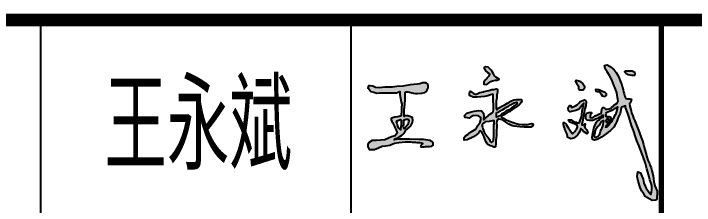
# Model space of a CAD drawing. Extents: x 4283 to 40403, y 1134 to 1764.
# Drawn here: x 4434.87 to 4461.54, y 1150.89 to 1158.42 of the extents above; entities that cross this region are included whole.
import ezdxf

# ---------------------------------------------------------------- set-up
doc = ezdxf.new("R2010")
doc.units = 0
for name, color, linetype in [('PUB_TITLE', 4, 'Continuous'), ('华泽绵阳图框', 7, 'Continuous'), ('签名图层1', 7, 'Continuous')]:
    doc.layers.add(name, color=color, linetype=linetype)
doc.styles.add('_HZTXT', font='txt.shx', dxfattribs={"width": 0.8, "bigfont": 'hztxt.shx'})

# ---------------------------------------------------------------- blocks, each defined once
blk = doc.blocks.new('bbv')
h = blk.add_hatch(color=256)
h.dxf.hatch_style = 1
h.paths.add_polyline_path([(42224.5, 21553.7), (42218.3, 21555.9), (42211.6, 21559), (42203.7, 21562.7), (42195, 21563.8), (42192.7, 21562.9), (42194.1, 21558.2), (42198.1, 21557.6), (42202.6, 21557.3), (42205.9, 21557.3), (42207.6, 21553.4), (42209.6, 21550.3), (42211.6, 21548.1), (42214.7, 21542.7), (42222.8, 21541.3), (42226.7, 21543.6), (42228.7, 21545.5), (42229, 21550)], flags=17)
h.paths.add_polyline_path([(42304.2, 21517.5), (42306.4, 21519.7), (42308.5, 21524), (42310.7, 21532.6), (42304.9, 21533.4), (42297, 21533.4), (42291.9, 21534.8), (42289.1, 21541.3), (42286.2, 21549.9), (42284, 21556.4), (42283.3, 21562.2), (42281.1, 21570.1), (42278.3, 21578.7), (42273.2, 21592.4), (42269.6, 21600.3), (42265.3, 21610.4), (42260.2, 21619), (42253.8, 21627.7), (42240.8, 21639.2), (42231.4, 21644.2), (42222.1, 21642.1), (42224.3, 21630.9), (42231.2, 21621.5), (42238.1, 21609.3), (42246.5, 21595.3), (42252.4, 21578.4), (42257.6, 21564.9), (42262.1, 21553), (42265.2, 21537.8), (42266.2, 21532.3), (42266.5, 21526.1), (42263.9, 21518.8), (42258, 21515.4), (42253.5, 21513.5), (42249.8, 21508.7), (42245.6, 21504.8), (42243.9, 21503.1), (42236.3, 21500.3), (42231, 21500), (42225.6, 21500), (42223.1, 21501.4), (42218.6, 21505), (42216.6, 21505), (42214.9, 21502.5), (42213.5, 21497.7), (42212.7, 21493.2), (42212.7, 21490.4), (42212.1, 21488.2), (42211, 21486.8), (42205.4, 21483.7), (42201.7, 21482), (42191.9, 21477.5), (42184.3, 21471), (42175.3, 21472.4), (42175, 21476.4), (42176.7, 21482.3), (42180.1, 21485.1), (42179.3, 21488.6), (42177.4, 21489.1), (42171.4, 21489.1), (42167.8, 21488), (42164.4, 21486), (42162.4, 21484.3), (42161.6, 21479.3), (42161.6, 21475), (42161.6, 21468.3), (42163, 21465.7), (42166.1, 21463.7), (42172.9, 21462.3), (42183.3, 21462.6), (42187.3, 21463.7), (42193.7, 21466.3), (42199.1, 21469.4), (42202.2, 21471.1), (42206.7, 21473.6), (42210.4, 21475.9), (42213.2, 21478.7), (42218.6, 21479.3), (42218, 21473.6), (42210.4, 21470.8), (42207.9, 21469.1), (42203.4, 21463.2), (42197.7, 21458.9), (42195.2, 21455.6), (42191.5, 21447.4), (42188.7, 21441.4), (42187.3, 21437.2), (42186.1, 21430.4), (42184.1, 21420.6), (42182.7, 21413.2), (42182.2, 21407.9), (42183, 21400.8), (42189.5, 21398), (42198.8, 21400.5), (42204.8, 21403.1), (42212.4, 21408.4), (42220.3, 21412.9), (42227.4, 21418.3), (42233.9, 21424.2), (42241.8, 21430.2), (42248.3, 21436.1), (42252.2, 21440.6), (42258.1, 21450.5), (42261.2, 21457.3), (42263.2, 21462.9), (42267.2, 21471.9), (42269.4, 21476.7), (42271.4, 21481.2), (42273.4, 21485.8), (42274.5, 21490.8), (42275.4, 21497), (42276.5, 21502.4), (42279, 21506.1), (42291.2, 21510.3), (42290.9, 21505), (42298.5, 21485.6), (42302.8, 21472.6), (42310, 21446), (42316.5, 21429.4), (42323, 21409.3), (42328, 21395.6), (42335.2, 21378.3), (42343.1, 21357.5), (42348.9, 21343.8), (42356.1, 21321.5), (42360.4, 21304.9), (42365.5, 21286.2), (42368.3, 21278.3), (42370.5, 21268.9), (42373.4, 21259.5), (42376.3, 21249.5), (42376.3, 21236.5), (42375.5, 21228.6), (42373.4, 21220.7), (42367.6, 21227.1), (42358.3, 21240.8), (42354.7, 21248), (42351.1, 21258.1), (42348.2, 21270.3), (42344.6, 21280.4), (42340.2, 21291.9), (42330.9, 21294.1), (42329.4, 21279.7), (42332.3, 21263.9), (42338.8, 21243.7), (42343.1, 21232.9), (42350.3, 21222.8), (42355.4, 21214.2), (42377.7, 21201.2), (42389.2, 21201.9), (42393.6, 21204.8), (42393.6, 21214.2), (42394.3, 21221.4), (42394.3, 21231.5), (42386.4, 21248.7), (42383.5, 21263.1), (42382, 21271.8), (42380.6, 21281.9), (42377, 21298.4), (42374.1, 21307.8), (42370.5, 21317.1), (42369.1, 21322.2), (42364, 21333), (42360.4, 21343.8), (42356.8, 21356), (42353.9, 21367.5), (42351.8, 21375.5), (42349.6, 21384.1), (42346.7, 21395.6), (42342.4, 21406.4), (42337.4, 21418.6), (42335.2, 21425.1), (42327.2, 21447), (42322.9, 21456.3), (42320.8, 21461.4), (42316.4, 21470), (42314.3, 21477.2), (42310.7, 21488), (42309.2, 21494.5), (42304.9, 21508.9)])
h.paths.add_polyline_path([(42265.7, 21505.6), (42265, 21502), (42263.6, 21496), (42261.3, 21488.8), (42259.8, 21485.4), (42257.7, 21481.5), (42255.4, 21477), (42254, 21473.6), (42252, 21470.4), (42251.6, 21469.6), (42249.4, 21466.2), (42248.2, 21463.8), (42246.4, 21460.2), (42244.2, 21457.5), (42242, 21455.1), (42240.4, 21453.1), (42238.5, 21450.4), (42237, 21448.5), (42235.8, 21446.9), (42234.5, 21445.1), (42233.3, 21443.6), (42232.3, 21442.4), (42225.4, 21440.2), (42226.2, 21443.2), (42228.4, 21446.5), (42235.6, 21452.4), (42238.5, 21456.2), (42241, 21460.3), (42242.8, 21463.4), (42243.3, 21466.2), (42243.2, 21468.9), (42242.9, 21470.9), (42241.7, 21473.1), (42239.9, 21474.3), (42237.2, 21475.1), (42235.1, 21475.5), (42231.3, 21475.5), (42228.2, 21475.7), (42227.1, 21475.9), (42226.5, 21479.8), (42225.2, 21484.9), (42226.8, 21485.9), (42233.5, 21489.2), (42238.6, 21491.4), (42245.9, 21495.3), (42250.7, 21498.2), (42254.2, 21500.1), (42257.3, 21501.8), (42260.2, 21504), (42262.6, 21505.4), (42265, 21506.6)], flags=16)
h.paths.add_polyline_path([(42236, 21467.3), (42237.2, 21465.8), (42236.9, 21464.3), (42236.4, 21462.1), (42235.6, 21460.9), (42234.1, 21458.9), (42233.2, 21457.6), (42231.8, 21456.9), (42229.7, 21455.8), (42228.5, 21456), (42227.2, 21458), (42227.2, 21459.6), (42227.1, 21461.6), (42228.1, 21463.8), (42228.7, 21465.7), (42230.1, 21466.4), (42232.2, 21467.6), (42234.2, 21467.9)], flags=16)
h.paths.add_polyline_path([(42219.8, 21461.5), (42219.2, 21456.1), (42218.4, 21449.3), (42216.6, 21443.9), (42215.1, 21438.8), (42213.1, 21436), (42211.4, 21433.1), (42210.5, 21429.9), (42209.5, 21426.2), (42208.4, 21422.2), (42207.5, 21418.8), (42205.6, 21415.9), (42203.7, 21413.5), (42201.3, 21410.9), (42197.6, 21408.4), (42192.3, 21407.6), (42189.4, 21408.5), (42188.4, 21410), (42188.2, 21411.9), (42188.8, 21416.1), (42189.4, 21419.1), (42190.4, 21422.5), (42190.8, 21426.1), (42191.6, 21429.5), (42192.7, 21432.4), (42195.6, 21436), (42198.1, 21439.5), (42200.6, 21442.5), (42202.5, 21444.5), (42204.6, 21446.4), (42205.9, 21448.5), (42207.4, 21450.8), (42208.3, 21452.9), (42208.9, 21454.7), (42209.7, 21455.5), (42211.3, 21456.9), (42213.6, 21459), (42217.4, 21461.2), (42217.4, 21461.5), (42219, 21462.2)], flags=16)
h.paths.add_polyline_path([(42322.7, 21615.4), (42321.3, 21619.7), (42316.8, 21621.6), (42312.8, 21623.4), (42303.8, 21623.6), (42299.9, 21623.7), (42294.9, 21623.8), (42289.8, 21623.9), (42287.3, 21621.8), (42289.3, 21619.3), (42292.3, 21617.4), (42299, 21612.7), (42305, 21611.6), (42311.1, 21610.4), (42317.8, 21610.4), (42321.6, 21610.5)], flags=17)
h = blk.add_hatch(color=256)
h.dxf.hatch_style = 1
h.paths.add_polyline_path([(41536.6, 21388.2), (41550.7, 21390), (41572.2, 21392.8), (41585.6, 21392.7), (41590.5, 21392.7), (41594.9, 21392.1), (41601.7, 21391.4), (41604.8, 21391.1), (41609.2, 21390.7), (41613.6, 21390.5), (41618.4, 21390.2), (41623.9, 21389.6), (41627.6, 21388.7), (41628.3, 21387.3), (41627.3, 21385.5), (41624.6, 21383.2), (41622.2, 21380.9), (41622.2, 21376.5), (41626.2, 21376.2), (41633.8, 21376.8), (41637.5, 21376.9), (41644, 21377.7), (41651.2, 21377.7), (41658.8, 21378.2), (41662.5, 21381.5), (41663.3, 21387.8), (41659.5, 21392.7), (41651.8, 21397.4), (41631.4, 21400), (41616.5, 21400.8), (41585.8, 21401.8), (41569.4, 21401.8), (41561, 21401.8), (41546.2, 21401.1), (41535.5, 21398.7), (41538.1, 21402.8), (41548.4, 21406.2), (41554, 21409.8), (41559.2, 21413.9), (41563.7, 21417), (41569.1, 21422.5), (41571.2, 21427), (41574.1, 21430.4), (41578.4, 21433.8), (41586.9, 21441.5), (41590, 21444.8), (41595.4, 21455.5), (41596.7, 21462.8), (41595.1, 21472), (41580.8, 21477.5), (41570.4, 21477.9), (41568.6, 21475.9), (41568.4, 21484.1), (41568.2, 21489), (41568.2, 21495.1), (41568.2, 21500.2), (41569.1, 21504.1), (41569.6, 21507.5), (41570.9, 21515.2), (41570.9, 21519.6), (41571.8, 21526.5), (41571.8, 21535), (41571.8, 21542), (41571.8, 21548.1), (41571.8, 21554.3), (41575.3, 21555.8), (41580, 21555.8), (41585.6, 21554.8), (41593.1, 21552.8), (41599.2, 21551.5), (41605.7, 21550.7), (41611.8, 21550.7), (41625.5, 21551.8), (41635.8, 21554.4), (41638.8, 21556.6), (41641.2, 21559.5), (41643.3, 21562.9), (41646.3, 21569.7), (41647, 21575.8), (41646, 21581), (41639.9, 21585.4), (41628.8, 21585.4), (41619.1, 21582.8), (41610.6, 21581.2), (41587.9, 21578.5), (41575.8, 21576.9), (41564.2, 21575.1), (41544.4, 21573.2), (41536.5, 21572.3), (41529.6, 21571.7), (41515.9, 21571.4), (41504.8, 21571), (41487.3, 21569.4), (41475.2, 21570.5), (41470.2, 21572.5), (41466.2, 21574.1), (41457.6, 21575.6), (41451.4, 21575.6), (41450, 21568.4), (41452.8, 21565.5), (41459, 21557.7), (41469.2, 21554.6), (41479.5, 21551.4), (41488.6, 21552.7), (41498.8, 21552.7), (41512, 21552.7), (41522.4, 21552.7), (41531.3, 21552.7), (41535.9, 21552.7), (41543.5, 21553.3), (41554.1, 21557.1), (41554.4, 21547), (41559, 21522.9), (41560.5, 21515.6), (41559.9, 21504.2), (41559.7, 21499), (41559.6, 21496.7), (41559.5, 21494.2), (41559.4, 21491.8), (41559.2, 21488.2), (41559, 21483.8), (41558.9, 21480.4), (41558.8, 21478.1), (41551.5, 21475.2), (41546.7, 21474.4), (41537.8, 21472.8), (41529.8, 21471.4), (41525.5, 21469.3), (41525.5, 21464.9), (41528.5, 21459.4), (41530.7, 21455.6), (41536.6, 21443), (41539.4, 21436.9), (41542.2, 21430.8), (41544.6, 21425.6), (41545.6, 21423.5), (41542.9, 21418.7), (41538.9, 21411.8), (41526.7, 21409.3), (41517.3, 21404.6), (41505.4, 21398.7), (41477.1, 21397.3), (41463.7, 21396.7), (41451.5, 21389.3), (41450, 21384.3), (41449.7, 21376.2), (41453.6, 21367.9), (41471.4, 21367.1), (41484.9, 21373.1), (41496.1, 21378), (41507.6, 21379.6), (41521.9, 21381.6)])
h.paths.add_polyline_path([(41548.4, 21438.8), (41546.8, 21444.1), (41545.3, 21448.9), (41543.9, 21453.6), (41542.2, 21459.1), (41542.5, 21459.6), (41543.4, 21460.5), (41547.1, 21461.8), (41550.4, 21462.8), (41552.8, 21463.9), (41555.8, 21464.4), (41558, 21463.7), (41560, 21462.7), (41560, 21461.5), (41560, 21459.9), (41560, 21457.7), (41560, 21455.3), (41560, 21453.6), (41560, 21451.6), (41559.4, 21449.3), (41559.5, 21448.2), (41559.7, 21446.3), (41559, 21442.6), (41558.5, 21439.9), (41557.8, 21436.1), (41557, 21431.5), (41554.5, 21433.6)], flags=16)
h.paths.add_polyline_path([(41566.9, 21435.9), (41565.9, 21438.5), (41565.3, 21444.1), (41565.8, 21448.9), (41565.8, 21452), (41565.6, 21456.6), (41565.8, 21463.2), (41568.1, 21463.7), (41569.1, 21463.7), (41569.9, 21464.1), (41571.9, 21464.4), (41574.4, 21465.4), (41576.5, 21466), (41580.6, 21465.9), (41583.7, 21464.9), (41584.1, 21461.1), (41583.9, 21458.5), (41582.6, 21453.8), (41582.6, 21452.5), (41580.3, 21449.7), (41578.6, 21446.9), (41577, 21444.5), (41573, 21441), (41570.9, 21437.9), (41568.9, 21436.1)], flags=16)
h.paths.add_polyline_path([(41827.2, 21486.8), (41820.3, 21493.7), (41811.7, 21495.3), (41796.8, 21493.4), (41784, 21489.4), (41773, 21486.5), (41765.6, 21479.3), (41767.4, 21471.8), (41780, 21470.2), (41785.3, 21472.9), (41792, 21478.2), (41800.2, 21479), (41810.7, 21477.2), (41818.7, 21472.1), (41818.4, 21464.1), (41816.5, 21456.9), (41812.5, 21450.2), (41808.8, 21446), (41806.4, 21441.7), (41802.9, 21435.6), (41787, 21425.3), (41780.4, 21421.6), (41777.4, 21417.6), (41768.9, 21412), (41764.3, 21406.4), (41764.1, 21398.1), (41774.2, 21399.7), (41794.8, 21408.5), (41805.4, 21417), (41810.5, 21421), (41812.9, 21424.8), (41815, 21427.7), (41817.4, 21428.5), (41820.6, 21426.1), (41824.9, 21418.1), (41827.3, 21413), (41829.5, 21408.5), (41831.9, 21402.4), (41835.1, 21393.8), (41838, 21388.8), (41840.7, 21385.3), (41843.1, 21383.2), (41847.1, 21381.3), (41850.3, 21379.7), (41854.8, 21378.4), (41861.2, 21375.7), (41864.1, 21375.4), (41866, 21376.8), (41866.8, 21379.2), (41867.6, 21383.7), (41867.6, 21390.1), (41867.9, 21398.1), (41868.4, 21403.7), (41869.2, 21414.9), (41869.7, 21421.8), (41870.8, 21448.6), (41870, 21453.8), (41870.3, 21460.6), (41872.5, 21465.3), (41876, 21467.3), (41878.7, 21467.3), (41889.2, 21464.1), (41895.7, 21460.1), (41899.7, 21457.3), (41910, 21450.6), (41919.2, 21446.5), (41927.5, 21444.1), (41946.1, 21442.1), (41960.1, 21440.6), (41972.1, 21440.8), (41981.3, 21441.1), (41987.3, 21443.9), (41989.1, 21448.8), (41988.4, 21451.6), (41985.3, 21453), (41980.1, 21452), (41974.9, 21450.5), (41970.8, 21449.8), (41962.4, 21449.3), (41957.2, 21449), (41952.5, 21449.5), (41943.3, 21450), (41940.5, 21450.5), (41933.7, 21452.3), (41930.3, 21453.6), (41923.8, 21456.1), (41921, 21457), (41915.5, 21458.8), (41912.2, 21460), (41908.8, 21461.8), (41901.3, 21465.1), (41897.3, 21466.8), (41893, 21469.6), (41885.8, 21473.5), (41886.3, 21476), (41887.6, 21477.3), (41892.3, 21480.1), (41903.3, 21487.1), (41913, 21492.3), (41921.2, 21498), (41929.5, 21503.6), (41936.3, 21508), (41942.5, 21512.8), (41946.7, 21516.8), (41950.4, 21520.8), (41951.9, 21526.2), (41950, 21531), (41941.8, 21531.5), (41935, 21531.5), (41926.5, 21529.5), (41917, 21526), (41912.8, 21523.8), (41905.3, 21519.5), (41899.8, 21516.2), (41894.6, 21513), (41889.1, 21510.5), (41885.3, 21508.3), (41883.6, 21507.6), (41879.6, 21505.3), (41875.5, 21502.3), (41870.8, 21497.3), (41868.6, 21502.5), (41868.4, 21506), (41868.4, 21511.7), (41868.4, 21519.2), (41868.9, 21526), (41869.4, 21530.2), (41870.4, 21537.7), (41870.7, 21545.1), (41871.7, 21550.2), (41873.3, 21555.2), (41873.4, 21560.1), (41872.6, 21564.4), (41869.1, 21565.6), (41861.4, 21563.9), (41854.4, 21563.6), (41844.7, 21560.9), (41838.7, 21559.1), (41829.4, 21556.9), (41827.2, 21556.6), (41822, 21555.2), (41815.7, 21553.4), (41809, 21551.2), (41803.5, 21548.7), (41800.3, 21548.1), (41794.8, 21550.6), (41789.3, 21555.3), (41787.1, 21557.5), (41784.2, 21558), (41782.9, 21556.1), (41781.6, 21550.2), (41781.8, 21544.6), (41793.6, 21538.5), (41806.4, 21538.5), (41830.9, 21541.2), (41841.3, 21542.8), (41849.6, 21546), (41858.2, 21548.4), (41858.7, 21546.5), (41858.7, 21535.6), (41859.2, 21524.6), (41860, 21517.4), (41860, 21507.6), (41860, 21496.9), (41859.2, 21491), (41855.5, 21487.6), (41849.6, 21484.1), (41844, 21478.8), (41835.2, 21471.6), (41828, 21464.4), (41827.7, 21467), (41828.5, 21476.6)])
h.paths.add_polyline_path([(41832.9, 21458), (41846, 21459.1), (41850.8, 21460.1), (41855.9, 21461.5), (41859, 21461.5), (41861.6, 21461.1), (41862.6, 21457.4), (41862.5, 21453.2), (41862.1, 21450.1), (41861.5, 21447.4), (41860.6, 21440.1), (41860.6, 21435.6), (41860.6, 21430), (41860.6, 21423.5), (41860.6, 21418.5), (41860.5, 21414.8), (41860.5, 21412.5), (41860.5, 21408.3), (41860.2, 21402.8), (41859.8, 21398.8), (41858.8, 21395), (41857.6, 21393.3), (41855, 21391.9), (41853.2, 21391.5), (41852, 21391.7), (41850, 21393.9), (41847.9, 21397.1), (41846.4, 21400), (41844.2, 21403.8), (41842, 21407.2), (41837.9, 21411.4), (41836.5, 21413.7), (41834.5, 21416.1), (41832.3, 21418.2), (41831.2, 21420.3), (41830.1, 21422.5), (41828.5, 21426.4), (41827.5, 21429.7), (41826.8, 21432.7), (41825.5, 21436.8), (41824.5, 21440.4), (41823.1, 21443.6), (41823.4, 21448.2), (41825.8, 21452.6), (41827.6, 21453.8), (41831.9, 21456.6)], flags=16)
h.paths.add_polyline_path([(41869.2, 21486.5), (41871.3, 21489.1), (41874.7, 21489.7), (41876.8, 21490.9), (41879.7, 21492.6), (41883, 21494.5), (41886.5, 21496.5), (41889.9, 21498.5), (41895.7, 21501.9), (41899.8, 21505.4), (41908.5, 21509.7), (41915.5, 21513.2), (41923, 21517.6), (41927.4, 21520.2), (41931.8, 21521.3), (41936, 21522.3), (41936.5, 21519.9), (41937.2, 21517.2), (41933.8, 21514.3), (41930.2, 21511.7), (41926, 21509.4), (41922.7, 21507.5), (41919.2, 21504.3), (41916.4, 21501.8), (41913, 21498.6), (41907.5, 21496.4), (41901.1, 21493.8), (41898.1, 21490.9), (41894.5, 21487.5), (41890, 21485.8), (41886.8, 21484.5), (41883.7, 21480.7), (41880.1, 21477.9), (41876, 21475.8), (41872.2, 21473.9), (41870.2, 21472.8), (41869.8, 21479.4), (41869.5, 21482.4)], flags=16)
h.paths.add_polyline_path([(41867.1, 21603.9), (41863.6, 21607.9), (41859.7, 21615.2), (41856.7, 21620.9), (41852.3, 21627.3), (41842.1, 21637.1), (41835, 21638), (41829.5, 21636.1), (41829.6, 21634), (41831.5, 21629.8), (41833.8, 21624.7), (41840.3, 21619.7), (41845.9, 21615.7), (41847.1, 21614), (41846.4, 21610.4), (41844.6, 21607.2), (41841.4, 21603.9), (41838.4, 21600.6), (41836.9, 21598.9), (41833.8, 21595.3), (41830.8, 21591.1), (41828.8, 21587.3), (41828.1, 21581.3), (41838.1, 21579.6), (41843.8, 21584.5), (41847.9, 21587.9), (41850.9, 21590.4), (41856.4, 21592.3), (41866.2, 21593.9), (41871.4, 21594.3), (41878.4, 21597.4)])
h.paths.add_polyline_path([(42157.7, 21572.6), (42156.2, 21575.4), (42154.7, 21578.2), (42153.4, 21580.6), (42152.3, 21582.7), (42148.9, 21585.8), (42144.9, 21589.1), (42138.8, 21591.5), (42130.9, 21592.7), (42126.3, 21591.7), (42131, 21584.5), (42135.4, 21577.7), (42137.5, 21574.5), (42136.9, 21566.9), (42140.8, 21562.7), (42152.2, 21562.4), (42156.4, 21567.2), (42158.2, 21569.3)])
h.paths.add_polyline_path([(42148.9, 21512.3), (42150.8, 21515.1), (42155.3, 21519.6), (42153.9, 21514), (42153.4, 21508.1), (42151.7, 21503.3), (42150.8, 21498.9), (42149.7, 21492.4), (42148, 21480.6), (42147.5, 21474.2), (42145, 21468), (42143, 21461.9), (42140.2, 21456.3), (42137.4, 21454.9), (42132.9, 21455.2), (42129.8, 21456.6), (42124.2, 21458.5), (42118, 21461.6), (42113.8, 21464.1), (42108.8, 21465), (42104.3, 21465), (42106.3, 21460.5), (42110.5, 21457.4), (42120.3, 21452.9), (42127.6, 21450.7), (42132.9, 21446.7), (42134.3, 21441.7), (42133.5, 21438.1), (42131.2, 21433.3), (42128.1, 21429.4), (42125.6, 21426.9), (42118.3, 21418.5), (42115.8, 21421.5), (42114.7, 21423.2), (42112.4, 21426.3), (42108.2, 21433), (42104.6, 21437.5), (42097.3, 21449.3), (42096.5, 21451.5), (42089.5, 21455.4), (42088.1, 21455.4), (42088.6, 21449), (42090.6, 21441.7), (42092.3, 21435.8), (42092.8, 21432.2), (42094.8, 21429.1), (42099.3, 21419.9), (42100.7, 21414.8), (42102.6, 21407), (42112.7, 21402.5), (42120.8, 21404.2), (42129, 21410.6), (42134, 21414.5), (42138.5, 21420.7), (42141.9, 21426.3), (42144.7, 21435.8), (42148.9, 21431.9), (42153.6, 21426.3), (42165.7, 21419), (42167.1, 21419.6), (42167.4, 21423.8), (42164, 21432.5), (42159.5, 21437.5), (42157, 21442), (42158.7, 21449), (42158.7, 21451), (42155.6, 21449.8), (42153.1, 21447.6), (42148, 21447.9), (42147.8, 21450.1), (42149.2, 21455.2), (42150, 21458), (42151.4, 21465.5), (42152.5, 21470.3), (42153.9, 21478.4), (42155, 21484.8), (42155.6, 21488.8), (42157, 21495.8), (42158.4, 21500.5), (42159, 21503.3), (42160.1, 21507.5), (42160.9, 21510.3), (42161.5, 21514.3), (42162.3, 21519.6), (42162.3, 21522.9), (42161.2, 21528.3), (42157.3, 21529.9), (42153.4, 21529.4), (42146.1, 21526), (42143, 21524.1), (42139.1, 21520.7), (42136.5, 21517.3), (42133.5, 21513.7), (42127.1, 21510.4), (42121.7, 21507.8), (42117.5, 21505.8), (42114.7, 21504.7), (42111.6, 21512.5), (42107.7, 21510.9), (42105.2, 21507.3), (42103.2, 21501.9), (42104.9, 21495.5), (42109.9, 21491), (42118.6, 21492.7), (42128.4, 21495.2), (42136.8, 21498.6), (42140.7, 21501.9), (42145.2, 21507)])
for points in [[(42180.1, 21485.1), (42176.7, 21482.3), (42175, 21476.4), (42175.3, 21472.4), (42184.3, 21471), (42191.9, 21477.5), (42201.7, 21482), (42205.4, 21483.7), (42211, 21486.8), (42212.1, 21488.2), (42212.7, 21490.4), (42212.7, 21493.2), (42213.5, 21497.7), (42214.9, 21502.5), (42216.6, 21505), (42218.6, 21505), (42223.1, 21501.4), (42225.6, 21500), (42231, 21500), (42236.3, 21500.3), (42243.9, 21503.1), (42245.6, 21504.8), (42249.8, 21508.7), (42253.5, 21513.5), (42258, 21515.4), (42263.9, 21518.8), (42266.5, 21526.1), (42266.2, 21532.3), (42265.2, 21537.8), (42262.1, 21553), (42257.6, 21564.9), (42252.4, 21578.4), (42246.5, 21595.3), (42238.1, 21609.3), (42231.2, 21621.5), (42224.3, 21630.9), (42222.1, 21642.1), (42231.4, 21644.2), (42240.8, 21639.2), (42253.8, 21627.7), (42260.2, 21619), (42265.3, 21610.4), (42269.6, 21600.3), (42273.2, 21592.4), (42278.3, 21578.7), (42281.1, 21570.1), (42283.3, 21562.2), (42284, 21556.4), (42286.2, 21549.9), (42289.1, 21541.3), (42291.9, 21534.8), (42297, 21533.4), (42304.9, 21533.4), (42310.7, 21532.6), (42308.5, 21524), (42306.4, 21519.7), (42304.2, 21517.5), (42304.9, 21508.9), (42309.2, 21494.5), (42310.7, 21488), (42314.3, 21477.2), (42316.4, 21470), (42320.8, 21461.4), (42322.9, 21456.3), (42327.2, 21447), (42335.2, 21425.1), (42337.4, 21418.6), (42342.4, 21406.4), (42346.7, 21395.6), (42349.6, 21384.1), (42351.8, 21375.5), (42353.9, 21367.5), (42356.8, 21356), (42360.4, 21343.8), (42364, 21333), (42369.1, 21322.2), (42370.5, 21317.1), (42374.1, 21307.8), (42377, 21298.4), (42380.6, 21281.9), (42382, 21271.8), (42383.5, 21263.1), (42386.4, 21248.7), (42394.3, 21231.5), (42394.3, 21221.4), (42393.6, 21214.2), (42393.6, 21204.8), (42389.2, 21201.9), (42377.7, 21201.2), (42355.4, 21214.2), (42350.3, 21222.8), (42343.1, 21232.9), (42338.8, 21243.7), (42332.3, 21263.9), (42329.4, 21279.7), (42330.9, 21294.1), (42340.2, 21291.9), (42344.6, 21280.4), (42348.2, 21270.3), (42351.1, 21258.1), (42354.7, 21248), (42358.3, 21240.8), (42367.6, 21227.1), (42373.4, 21220.7), (42375.5, 21228.6), (42376.3, 21236.5), (42376.3, 21249.5), (42373.4, 21259.5), (42370.5, 21268.9), (42368.3, 21278.3), (42365.5, 21286.2), (42360.4, 21304.9), (42356.1, 21321.5), (42348.9, 21343.8), (42343.1, 21357.5), (42335.2, 21378.3), (42328, 21395.6), (42323, 21409.3), (42316.5, 21429.4), (42310, 21446), (42302.8, 21472.6), (42298.5, 21485.6), (42290.9, 21505), (42291.2, 21510.3), (42279, 21506.1), (42276.5, 21502.4), (42275.4, 21497), (42274.5, 21490.8), (42273.4, 21485.8), (42271.4, 21481.2), (42269.4, 21476.7), (42267.2, 21471.9), (42263.2, 21462.9), (42261.2, 21457.3), (42258.1, 21450.5), (42252.2, 21440.6), (42248.3, 21436.1), (42241.8, 21430.2), (42233.9, 21424.2), (42227.4, 21418.3), (42220.3, 21412.9), (42212.4, 21408.4), (42204.8, 21403.1), (42198.8, 21400.5), (42189.5, 21398), (42183, 21400.8), (42182.2, 21407.9), (42182.7, 21413.2), (42184.1, 21420.6), (42186.1, 21430.4), (42187.3, 21437.2), (42188.7, 21441.4), (42191.5, 21447.4), (42195.2, 21455.6), (42197.7, 21458.9), (42203.4, 21463.2), (42207.9, 21469.1), (42210.4, 21470.8), (42218, 21473.6), (42218.6, 21479.3), (42213.2, 21478.7), (42210.4, 21475.9), (42206.7, 21473.6), (42202.2, 21471.1), (42199.1, 21469.4), (42193.7, 21466.3), (42187.3, 21463.7), (42183.3, 21462.6), (42172.9, 21462.3), (42166.1, 21463.7), (42163, 21465.7), (42161.6, 21468.3), (42161.6, 21475), (42161.6, 21479.3), (42162.4, 21484.3), (42164.4, 21486), (42167.8, 21488), (42171.4, 21489.1), (42177.4, 21489.1), (42179.3, 21488.6), (42180.1, 21485.1)], [(41831.5, 21629.8), (41833.8, 21624.7), (41840.3, 21619.7), (41845.9, 21615.7), (41847.1, 21614), (41846.4, 21610.4), (41844.6, 21607.2), (41841.4, 21603.9), (41838.4, 21600.6), (41836.9, 21598.9), (41833.8, 21595.3), (41830.8, 21591.1), (41828.8, 21587.3), (41828.1, 21581.3), (41838.1, 21579.6), (41843.8, 21584.5), (41847.9, 21587.9), (41850.9, 21590.4), (41856.4, 21592.3), (41866.2, 21593.9), (41871.4, 21594.3), (41878.4, 21597.4), (41867.1, 21603.9), (41863.6, 21607.9), (41859.7, 21615.2), (41856.7, 21620.9), (41852.3, 21627.3), (41842.1, 21637.1), (41835, 21638), (41829.5, 21636.1), (41829.6, 21634), (41831.5, 21629.8)], [(42292.3, 21617.4), (42299, 21612.7), (42305, 21611.6), (42311.1, 21610.4), (42317.8, 21610.4), (42321.6, 21610.5), (42322.7, 21615.4), (42321.3, 21619.7), (42316.8, 21621.6), (42312.8, 21623.4), (42303.8, 21623.6), (42299.9, 21623.7), (42294.9, 21623.8), (42289.8, 21623.9), (42287.3, 21621.8), (42289.3, 21619.3), (42292.3, 21617.4)], [(41452.8, 21565.5), (41459, 21557.7), (41469.2, 21554.6), (41479.5, 21551.4), (41488.6, 21552.7), (41498.8, 21552.7), (41512, 21552.7), (41522.4, 21552.7), (41531.3, 21552.7), (41535.9, 21552.7), (41543.5, 21553.3), (41554.1, 21557.1), (41554.4, 21547), (41559, 21522.9), (41560.5, 21515.6), (41559.9, 21504.2), (41559.7, 21499), (41559.6, 21496.7), (41559.5, 21494.2), (41559.4, 21491.8), (41559.2, 21488.2), (41559, 21483.8), (41558.9, 21480.4), (41558.8, 21478.1), (41558.8, 21478.1), (41551.5, 21475.2), (41546.7, 21474.4), (41537.8, 21472.8), (41529.8, 21471.4), (41525.5, 21469.3), (41525.5, 21464.9), (41528.5, 21459.4), (41530.7, 21455.6), (41536.6, 21443), (41539.4, 21436.9), (41539.4, 21436.9), (41542.2, 21430.8), (41544.6, 21425.6), (41545.6, 21423.5), (41545.6, 21423.5), (41542.9, 21418.7), (41538.9, 21411.8), (41526.7, 21409.3), (41517.3, 21404.6), (41505.4, 21398.7), (41477.1, 21397.3), (41463.7, 21396.7), (41451.5, 21389.3), (41450, 21384.3), (41449.7, 21376.2), (41453.6, 21367.9), (41471.4, 21367.1), (41484.9, 21373.1), (41496.1, 21378), (41507.6, 21379.6), (41521.9, 21381.6), (41536.6, 21388.2), (41550.7, 21390), (41572.2, 21392.8), (41585.6, 21392.7), (41590.5, 21392.7), (41594.9, 21392.1), (41601.7, 21391.4), (41604.8, 21391.1), (41609.2, 21390.7), (41613.6, 21390.5), (41618.4, 21390.2), (41623.9, 21389.6), (41627.6, 21388.7), (41628.3, 21387.3), (41627.3, 21385.5), (41624.6, 21383.2), (41622.2, 21380.9), (41622.2, 21376.5), (41626.2, 21376.2), (41633.8, 21376.8), (41637.5, 21376.9), (41644, 21377.7), (41651.2, 21377.7), (41658.8, 21378.2), (41662.5, 21381.5), (41663.3, 21387.8), (41659.5, 21392.7), (41651.8, 21397.4), (41631.4, 21400), (41616.5, 21400.8), (41585.8, 21401.8), (41569.4, 21401.8), (41561, 21401.8), (41546.2, 21401.1), (41535.5, 21398.7), (41538.1, 21402.8), (41548.4, 21406.2), (41554, 21409.8), (41559.2, 21413.9), (41563.7, 21417), (41569.1, 21422.5), (41571.2, 21427), (41574.1, 21430.4), (41578.4, 21433.8), (41586.9, 21441.5), (41590, 21444.8), (41595.4, 21455.5), (41596.7, 21462.8), (41595.1, 21472), (41580.8, 21477.5), (41570.4, 21477.9), (41568.6, 21475.9), (41568.4, 21484.1), (41568.2, 21489), (41568.2, 21495.1), (41568.2, 21500.2), (41569.1, 21504.1), (41569.6, 21507.5), (41570.9, 21515.2), (41570.9, 21519.6), (41571.8, 21526.5), (41571.8, 21535), (41571.8, 21542), (41571.8, 21548.1), (41571.8, 21554.3), (41575.3, 21555.8), (41580, 21555.8), (41585.6, 21554.8), (41593.1, 21552.8), (41599.2, 21551.5), (41605.7, 21550.7), (41611.8, 21550.7), (41625.5, 21551.8), (41635.8, 21554.4), (41638.8, 21556.6), (41641.2, 21559.5), (41643.3, 21562.9), (41646.3, 21569.7), (41647, 21575.8), (41646, 21581), (41639.9, 21585.4), (41628.8, 21585.4), (41619.1, 21582.8), (41610.6, 21581.2), (41587.9, 21578.5), (41575.8, 21576.9), (41564.2, 21575.1), (41544.4, 21573.2), (41536.5, 21572.3), (41529.6, 21571.7), (41515.9, 21571.4), (41504.8, 21571), (41487.3, 21569.4), (41475.2, 21570.5), (41470.2, 21572.5), (41466.2, 21574.1), (41457.6, 21575.6), (41451.4, 21575.6), (41450, 21568.4), (41452.8, 21565.5)], [(42126.3, 21591.7), (42131, 21584.5), (42135.4, 21577.7), (42137.5, 21574.5), (42136.9, 21566.9), (42140.8, 21562.7), (42152.2, 21562.4), (42152.2, 21562.4), (42156.4, 21567.2), (42158.2, 21569.3), (42157.7, 21572.6), (42156.2, 21575.4), (42154.7, 21578.2), (42153.4, 21580.6), (42152.3, 21582.7), (42148.9, 21585.8), (42144.9, 21589.1), (42138.8, 21591.5), (42130.9, 21592.7), (42126.3, 21591.7), (42126.3, 21591.7)], [(41789.3, 21555.3), (41794.8, 21550.6), (41800.3, 21548.1), (41803.5, 21548.7), (41809, 21551.2), (41815.7, 21553.4), (41822, 21555.2), (41827.2, 21556.6), (41829.4, 21556.9), (41838.7, 21559.1), (41844.7, 21560.9), (41854.4, 21563.6), (41861.4, 21563.9), (41869.1, 21565.6), (41872.6, 21564.4), (41873.4, 21560.1), (41873.3, 21555.2), (41871.7, 21550.2), (41870.7, 21545.1), (41870.4, 21537.7), (41869.4, 21530.2), (41868.9, 21526), (41868.4, 21519.2), (41868.4, 21511.7), (41868.4, 21506), (41868.6, 21502.5), (41870.8, 21497.3), (41875.5, 21502.3), (41879.6, 21505.3), (41883.6, 21507.6), (41885.3, 21508.3), (41889.1, 21510.5), (41894.6, 21513), (41899.8, 21516.2), (41905.3, 21519.5), (41912.8, 21523.8), (41917, 21526), (41926.5, 21529.5), (41935, 21531.5), (41941.8, 21531.5), (41950, 21531), (41951.9, 21526.2), (41950.4, 21520.8), (41946.7, 21516.8), (41942.5, 21512.8), (41936.3, 21508), (41929.5, 21503.6), (41921.2, 21498), (41913, 21492.3), (41903.3, 21487.1), (41892.3, 21480.1), (41887.6, 21477.3), (41886.3, 21476), (41885.8, 21473.5), (41893, 21469.6), (41897.3, 21466.8), (41901.3, 21465.1), (41908.8, 21461.8), (41912.2, 21460), (41915.5, 21458.8), (41921, 21457), (41923.8, 21456.1), (41930.3, 21453.6), (41933.7, 21452.3), (41940.5, 21450.5), (41943.3, 21450), (41952.5, 21449.5), (41957.2, 21449), (41962.4, 21449.3), (41970.8, 21449.8), (41974.9, 21450.5), (41980.1, 21452), (41985.3, 21453), (41988.4, 21451.6), (41989.1, 21448.8), (41987.3, 21443.9), (41981.3, 21441.1), (41972.1, 21440.8), (41960.1, 21440.6), (41946.1, 21442.1), (41927.5, 21444.1), (41919.2, 21446.5), (41910, 21450.6), (41899.7, 21457.3), (41895.7, 21460.1), (41889.2, 21464.1), (41878.7, 21467.3), (41876, 21467.3), (41872.5, 21465.3), (41870.3, 21460.6), (41870, 21453.8), (41870.8, 21448.6), (41869.7, 21421.8), (41869.2, 21414.9), (41868.4, 21403.7), (41867.9, 21398.1), (41867.6, 21390.1), (41867.6, 21383.7), (41866.8, 21379.2), (41866, 21376.8), (41864.1, 21375.4), (41861.2, 21375.7), (41854.8, 21378.4), (41850.3, 21379.7), (41847.1, 21381.3), (41843.1, 21383.2), (41840.7, 21385.3), (41838, 21388.8), (41835.1, 21393.8), (41831.9, 21402.4), (41829.5, 21408.5), (41827.3, 21413), (41824.9, 21418.1), (41820.6, 21426.1), (41817.4, 21428.5), (41815, 21427.7), (41812.9, 21424.8), (41810.5, 21421), (41805.4, 21417), (41794.8, 21408.5), (41774.2, 21399.7), (41764.1, 21398.1), (41764.3, 21406.4), (41768.9, 21412), (41777.4, 21417.6), (41780.4, 21421.6), (41787, 21425.3), (41802.9, 21435.6), (41806.4, 21441.7), (41808.8, 21446), (41812.5, 21450.2), (41816.5, 21456.9), (41818.4, 21464.1), (41818.7, 21472.1), (41810.7, 21477.2), (41800.2, 21479), (41792, 21478.2), (41785.3, 21472.9), (41780, 21470.2), (41767.4, 21471.8), (41765.6, 21479.3), (41773, 21486.5), (41784, 21489.4), (41796.8, 21493.4), (41811.7, 21495.3), (41820.3, 21493.7), (41827.2, 21486.8), (41828.5, 21476.6), (41827.7, 21467), (41828, 21464.4), (41835.2, 21471.6), (41844, 21478.8), (41849.6, 21484.1), (41855.5, 21487.6), (41859.2, 21491), (41860, 21496.9), (41860, 21507.6), (41860, 21517.4), (41859.2, 21524.6), (41858.7, 21535.6), (41858.7, 21546.5), (41858.2, 21548.4), (41849.6, 21546), (41841.3, 21542.8), (41830.9, 21541.2), (41806.4, 21538.5), (41793.6, 21538.5), (41781.8, 21544.6), (41781.6, 21550.2), (41782.9, 21556.1), (41784.2, 21558), (41787.1, 21557.5), (41789.3, 21555.3)], [(42198.1, 21557.6), (42202.6, 21557.3), (42205.9, 21557.3), (42207.6, 21553.4), (42209.6, 21550.3), (42211.6, 21548.1), (42214.7, 21542.7), (42222.8, 21541.3), (42226.7, 21543.6), (42228.7, 21545.5), (42229, 21550), (42224.5, 21553.7), (42218.3, 21555.9), (42211.6, 21559), (42203.7, 21562.7), (42195, 21563.8), (42192.7, 21562.9), (42194.1, 21558.2), (42198.1, 21557.6), (42198.1, 21557.6)], [(41871.3, 21489.1), (41874.7, 21489.7), (41876.8, 21490.9), (41879.7, 21492.6), (41883, 21494.5), (41886.5, 21496.5), (41889.9, 21498.5), (41895.7, 21501.9), (41899.8, 21505.4), (41908.5, 21509.7), (41915.5, 21513.2), (41923, 21517.6), (41923, 21517.6), (41927.4, 21520.2), (41931.8, 21521.3), (41936, 21522.3), (41936.5, 21519.9), (41937.2, 21517.2), (41933.8, 21514.3), (41930.2, 21511.7), (41926, 21509.4), (41922.7, 21507.5), (41919.2, 21504.3), (41916.4, 21501.8), (41913, 21498.6), (41907.5, 21496.4), (41901.1, 21493.8), (41898.1, 21490.9), (41894.5, 21487.5), (41890, 21485.8), (41886.8, 21484.5), (41883.7, 21480.7), (41880.1, 21477.9), (41876, 21475.8), (41872.2, 21473.9), (41870.2, 21472.8), (41869.8, 21479.4), (41869.5, 21482.4), (41869.2, 21486.5), (41871.3, 21489.1)], [(42111.6, 21512.6), (42114.7, 21504.7), (42117.5, 21505.8), (42121.7, 21507.8), (42127.1, 21510.4), (42133.5, 21513.7), (42136.5, 21517.3), (42139.1, 21520.7), (42143, 21524.1), (42146.1, 21526), (42153.4, 21529.4), (42157.3, 21529.9), (42161.2, 21528.3), (42162.3, 21522.9), (42162.3, 21519.6), (42161.5, 21514.3), (42160.9, 21510.3), (42160.1, 21507.5), (42159, 21503.3), (42158.4, 21500.5), (42157, 21495.8), (42155.6, 21488.8), (42155, 21484.8), (42153.9, 21478.4), (42152.5, 21470.3), (42151.4, 21465.5), (42150, 21458), (42149.2, 21455.2), (42147.8, 21450.1), (42148, 21447.9), (42153.1, 21447.6), (42155.6, 21449.8), (42158.7, 21451), (42158.7, 21449), (42157, 21442), (42159.5, 21437.5), (42164, 21432.5), (42167.4, 21423.8), (42167.1, 21419.6), (42165.7, 21419), (42153.6, 21426.3), (42148.9, 21431.9), (42144.7, 21435.8), (42141.9, 21426.3), (42138.5, 21420.7), (42134, 21414.5), (42129, 21410.6), (42120.8, 21404.2), (42112.7, 21402.5), (42102.6, 21407), (42100.7, 21414.8), (42099.3, 21419.9), (42094.8, 21429.1), (42092.8, 21432.2), (42092.3, 21435.8), (42090.6, 21441.7), (42088.6, 21449), (42088.1, 21455.4), (42089.5, 21455.4), (42096.5, 21451.5), (42097.3, 21449.3), (42104.6, 21437.5), (42108.2, 21433), (42112.4, 21426.3), (42114.7, 21423.2), (42115.8, 21421.5), (42118.3, 21418.5), (42125.6, 21426.9), (42128.1, 21429.4), (42131.2, 21433.3), (42133.5, 21438.1), (42134.3, 21441.7), (42132.9, 21446.7), (42127.6, 21450.7), (42120.3, 21452.9), (42110.5, 21457.4), (42106.3, 21460.5), (42104.3, 21465), (42108.8, 21465), (42113.8, 21464.1), (42118, 21461.6), (42124.2, 21458.5), (42129.8, 21456.6), (42132.9, 21455.2), (42137.4, 21454.9), (42140.2, 21456.3), (42143, 21461.9), (42145, 21468), (42147.5, 21474.2), (42148, 21480.6), (42149.7, 21492.4), (42150.8, 21498.9), (42151.7, 21503.3), (42153.4, 21508.1), (42153.9, 21514), (42155.3, 21519.6), (42150.8, 21515.1), (42148.9, 21512.3), (42145.2, 21507), (42140.7, 21501.9), (42136.8, 21498.6), (42128.4, 21495.2), (42118.6, 21492.7), (42109.9, 21491), (42104.9, 21495.5), (42103.2, 21501.9), (42105.2, 21507.3), (42107.7, 21510.9), (42111.6, 21512.5)], [(42225.2, 21484.9), (42226.5, 21479.8), (42227.1, 21475.9), (42228.2, 21475.7), (42231.3, 21475.5), (42235.1, 21475.5), (42237.2, 21475.1), (42239.9, 21474.3), (42241.7, 21473.1), (42242.9, 21470.9), (42243.2, 21468.9), (42243.3, 21466.2), (42242.8, 21463.4), (42241, 21460.3), (42238.5, 21456.2), (42235.6, 21452.4), (42228.4, 21446.5), (42226.2, 21443.2), (42225.4, 21440.2), (42232.3, 21442.4), (42233.3, 21443.6), (42234.5, 21445.1), (42235.8, 21446.9), (42237, 21448.5), (42238.5, 21450.4), (42240.4, 21453.1), (42242, 21455.1), (42244.2, 21457.5), (42246.4, 21460.2), (42248.2, 21463.8), (42249.4, 21466.2), (42251.6, 21469.6), (42252, 21470.4), (42254, 21473.6), (42255.4, 21477), (42257.7, 21481.5), (42259.8, 21485.4), (42261.3, 21488.8), (42263.6, 21496), (42265, 21502), (42265.7, 21505.6), (42265, 21506.6), (42262.6, 21505.4), (42260.2, 21504), (42257.3, 21501.8), (42254.2, 21500.1), (42250.7, 21498.2), (42245.9, 21495.3), (42238.6, 21491.4), (42233.5, 21489.2), (42226.8, 21485.9), (42225.2, 21484.9)], [(42228.1, 21463.8), (42227.1, 21461.6), (42227.2, 21459.6), (42227.2, 21458), (42228.5, 21456), (42229.7, 21455.8), (42231.8, 21456.9), (42233.2, 21457.6), (42234.1, 21458.9), (42235.6, 21460.9), (42236.4, 21462.1), (42236.9, 21464.3), (42237.2, 21465.8), (42236, 21467.3), (42234.2, 21467.9), (42232.2, 21467.6), (42230.1, 21466.4), (42228.7, 21465.7), (42228.1, 21463.8), (42228.1, 21463.8)], [(41542.2, 21459.1), (41543.9, 21453.6), (41545.3, 21448.9), (41546.8, 21444.1), (41548.4, 21438.8), (41554.5, 21433.6), (41557, 21431.5), (41557.8, 21436.1), (41558.5, 21439.9), (41559, 21442.6), (41559.7, 21446.3), (41559.5, 21448.2), (41559.4, 21449.3), (41560, 21451.6), (41560, 21453.6), (41560, 21455.3), (41560, 21457.7), (41560, 21459.9), (41560, 21461.5), (41560, 21462.7), (41558, 21463.7), (41555.8, 21464.4), (41552.8, 21463.9), (41550.4, 21462.8), (41547.1, 21461.8), (41543.4, 21460.5), (41542.5, 21459.6), (41542.2, 21459.1)], [(41565.8, 21463.2), (41565.6, 21456.6), (41565.8, 21452), (41565.8, 21448.9), (41565.3, 21444.1), (41565.9, 21438.5), (41566.9, 21435.9), (41568.9, 21436.1), (41570.9, 21437.9), (41573, 21441), (41577, 21444.5), (41578.6, 21446.9), (41580.3, 21449.7), (41582.6, 21452.5), (41582.6, 21453.8), (41583.9, 21458.5), (41584.1, 21461.1), (41583.7, 21464.9), (41580.6, 21465.9), (41576.5, 21466), (41574.4, 21465.4), (41571.9, 21464.4), (41569.9, 21464.1), (41569.1, 21463.7), (41568.1, 21463.7), (41565.8, 21463.2)], [(41831.9, 21456.6), (41827.6, 21453.8), (41825.8, 21452.6), (41823.4, 21448.2), (41823.1, 21443.6), (41824.5, 21440.4), (41825.5, 21436.8), (41826.8, 21432.7), (41827.5, 21429.7), (41828.5, 21426.4), (41830.1, 21422.5), (41831.2, 21420.3), (41832.3, 21418.2), (41834.5, 21416.1), (41836.5, 21413.7), (41837.9, 21411.4), (41842, 21407.2), (41844.2, 21403.8), (41846.4, 21400), (41847.9, 21397.1), (41850, 21393.9), (41852, 21391.7), (41853.2, 21391.5), (41855, 21391.9), (41857.6, 21393.3), (41858.8, 21395), (41859.8, 21398.8), (41860.2, 21402.8), (41860.5, 21408.3), (41860.5, 21412.5), (41860.5, 21414.8), (41860.6, 21418.5), (41860.6, 21423.5), (41860.6, 21430), (41860.6, 21435.6), (41860.6, 21440.1), (41861.5, 21447.4), (41862.1, 21450.1), (41862.5, 21453.2), (41862.6, 21457.4), (41861.6, 21461.1), (41859, 21461.5), (41855.9, 21461.5), (41850.8, 21460.1), (41846, 21459.1), (41846, 21459.1), (41832.9, 21458), (41831.9, 21456.6)], [(42217.4, 21461.2), (42213.6, 21459), (42211.3, 21456.9), (42209.7, 21455.5), (42208.9, 21454.7), (42208.3, 21452.9), (42207.4, 21450.8), (42205.9, 21448.5), (42204.6, 21446.4), (42202.5, 21444.5), (42200.6, 21442.5), (42198.1, 21439.5), (42195.6, 21436), (42192.7, 21432.4), (42191.6, 21429.5), (42190.8, 21426.1), (42190.4, 21422.5), (42189.4, 21419.1), (42188.8, 21416.1), (42188.2, 21411.9), (42188.4, 21410), (42189.4, 21408.5), (42192.3, 21407.6), (42197.6, 21408.4), (42201.3, 21410.9), (42203.7, 21413.5), (42205.6, 21415.9), (42207.5, 21418.8), (42208.4, 21422.2), (42209.5, 21426.2), (42210.5, 21429.9), (42211.4, 21433.1), (42213.1, 21436), (42215.1, 21438.8), (42216.6, 21443.9), (42218.4, 21449.3), (42219.2, 21456.1), (42219.8, 21461.5), (42219, 21462.2), (42217.4, 21461.5), (42217.4, 21461.2)]]:
    blk.add_lwpolyline(points)

msp = doc.modelspace()

# ---------------------------------------------------------------- linework, layer by layer
at = {"layer": 'PUB_TITLE', "color": 7, "const_width": 0.506}
msp.add_lwpolyline([(4300.211, 1143.403), (4695.234, 1143.403), (4695.239, 1158.165), (4300.211, 1158.165)], close=True, dxfattribs=at)
at = {"layer": '华泽绵阳图框', "color": 2}
msp.add_line((4460.246, 1158.08), (4460.246, 1158.165), dxfattribs=at)
at = {"layer": '华泽绵阳图框', "color": 7}
for p, q in [((4435.937, 1143.318), (4435.937, 1158.08)), ((4448.091, 1143.318), (4448.091, 1158.08))]:
    msp.add_line(p, q, dxfattribs=at)
at = {"layer": '华泽绵阳图框', "color": 7, "const_width": 0.506}
msp.add_lwpolyline([(4300.211, 1158.165), (4695.239, 1158.165)], dxfattribs=at)
at = {"layer": '华泽绵阳图框', "color": 7, "const_width": 0.203, "flags": 128}
msp.add_lwpolyline([(4460.246, 1143.318), (4460.246, 1158.08)], dxfattribs=at)

# ---------------------------------------------------------------- block references
at = {"layer": '签名图层1', "xscale": 0.01199999999994361, "yscale": 0.01199999999994361, "zscale": 0.01199999999994361}
msp.add_blockref('bbv', (3951.352, 896.676), dxfattribs=at)

# ---------------------------------------------------------------- texts
at = {"layer": '签名图层1', "style": '_HZTXT', "width": 0.7}
msp.add_text('王永斌', height=3.5, dxfattribs=at).set_placement((4438.43, 1152.282))

doc.saveas('drawing.dxf')
